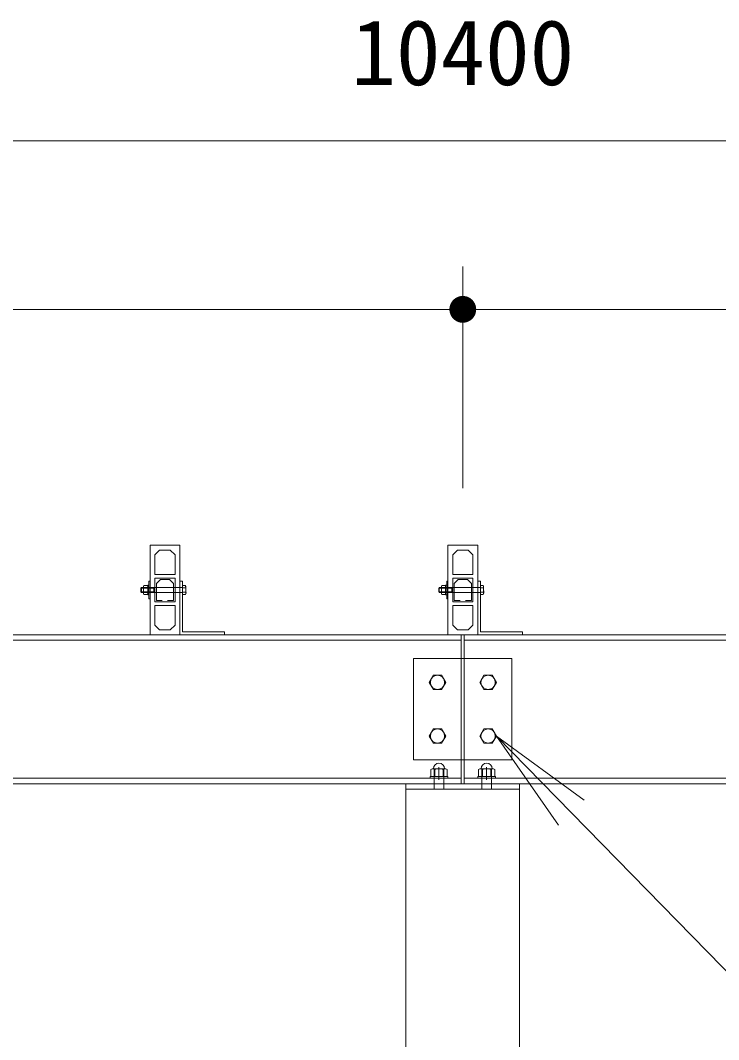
# Model space of a CAD drawing. Units: millimetres at full size, sheet at 1:60; details may follow other scales. Extents: x -1200 to 26400, y -900 to 18720.
# Drawn here: x 6838 to 8010, y 6527 to 8237 of the extents above; entities that cross this region are included whole.
import ezdxf
from ezdxf.enums import TextEntityAlignment as Align

# ---------------------------------------------------------------- set-up
doc = ezdxf.new("R2010")
doc.units = ezdxf.units.MM
doc.header["$LTSCALE"] = 60
for name, color, linetype, lineweight in [('D-STR', 1, 'Continuous', 13), ('D-STR-DIM', 7, 'Continuous', 13), ('D-STR-HTXT', 7, 'Continuous', 13)]:
    doc.layers.add(name, color=color, linetype=linetype, lineweight=lineweight)
doc.styles.add('ＭＳ ゴシック', font='')
doc.styles.get('ＭＳ ゴシック').set_extended_font_data('MS Gothic')

# ---------------------------------------------------------------- blocks, each defined once
blk = doc.blocks.new('filled_dot')
at = {"color": 0, "linetype": 'Continuous', "lineweight": -2, "const_width": 1.25}
blk.add_lwpolyline([(-0.625, 0, 1), (0.625, 0, 1)], format="xyb", close=True, dxfattribs=at)
blk = doc.blocks.new('open_arrow')
at = {"color": 0, "linetype": 'Continuous', "lineweight": -2}
blk.add_lwpolyline([(7.5, 1.25), (0, 0), (7.5, -1.25)], dxfattribs=at)

msp = doc.modelspace()

# ---------------------------------------------------------------- linework, layer by layer
at = {"layer": 'D-STR'}
for p, q in [((7055.37, 7206.49), (7055.37, 7356.49)), ((7055.37, 7356.49), (7105.37, 7356.49)), ((7105.37, 7356.49), (7105.37, 7206.49)), ((7555.37, 7206.49), (7555.37, 7356.49)), ((7555.37, 7356.49), (7605.37, 7356.49)), ((7605.37, 7356.49), (7605.37, 7206.49)), ((7071.37, 7348.49), (7063.37, 7340.49)), ((7063.37, 7340.49), (7063.37, 7307.49)), ((7089.37, 7348.49), (7071.37, 7348.49)), ((7097.37, 7340.49), (7089.37, 7348.49)), ((7097.37, 7307.49), (7097.37, 7340.49)), ((7571.37, 7348.49), (7563.37, 7340.49)), ((7563.37, 7340.49), (7563.37, 7307.49)), ((7589.37, 7348.49), (7571.37, 7348.49)), ((7597.37, 7340.49), (7589.37, 7348.49)), ((7597.37, 7307.49), (7597.37, 7340.49)), ((7063.37, 7307.49), (7097.37, 7307.49)), ((7563.37, 7307.49), (7597.37, 7307.49)), ((7040.96, 7285.49), (7040.96, 7277.49)), ((7044.57, 7287.99), (7045.15, 7289)), ((7044.57, 7274.99), (7044.57, 7287.99)), ((7045.15, 7289), (7050.79, 7289)), ((7050.79, 7285.25), (7045.15, 7285.25)), ((7050.79, 7289), (7051.37, 7287.99)), ((7051.37, 7289.49), (7053.37, 7289.49)), ((7051.37, 7273.49), (7051.37, 7289.49)), ((7051.37, 7287.99), (7051.37, 7274.99)), ((7053.37, 7296.49), (7055.37, 7296.49)), ((7053.37, 7266.49), (7053.37, 7296.49)), ((7053.37, 7289.49), (7053.37, 7273.49)), ((7055.37, 7296.49), (7055.37, 7266.49)), ((7061.87, 7285.49), (7061.87, 7277.49)), ((7061.87, 7284.41), (7065.62, 7285.49)), ((7063.37, 7261.49), (7063.37, 7301.49)), ((7063.37, 7301.49), (7097.37, 7301.49)), ((7072.72, 7298.92), (7065.92, 7292.12)), ((7065.92, 7292.12), (7065.92, 7264.07)), ((7088.02, 7298.92), (7072.72, 7298.92)), ((7094.82, 7292.12), (7088.02, 7298.92)), ((7094.82, 7264.07), (7094.82, 7292.12)), ((7097.37, 7301.49), (7097.37, 7261.49)), ((7109.87, 7296.49), (7105.37, 7296.49)), ((7105.37, 7296.49), (7105.37, 7206.49)), ((7109.87, 7210.99), (7109.87, 7296.49)), ((7114.68, 7285.25), (7109.87, 7285.25)), ((7540.96, 7285.49), (7540.96, 7277.49)), ((7544.57, 7287.99), (7545.15, 7289)), ((7544.57, 7274.99), (7544.57, 7287.99)), ((7545.15, 7289), (7550.79, 7289)), ((7550.79, 7285.25), (7545.15, 7285.25)), ((7550.79, 7289), (7551.37, 7287.99)), ((7551.37, 7289.49), (7553.37, 7289.49)), ((7551.37, 7273.49), (7551.37, 7289.49)), ((7551.37, 7287.99), (7551.37, 7274.99)), ((7553.37, 7296.49), (7555.37, 7296.49)), ((7553.37, 7266.49), (7553.37, 7296.49)), ((7553.37, 7289.49), (7553.37, 7273.49)), ((7555.37, 7296.49), (7555.37, 7266.49)), ((7561.87, 7285.49), (7561.87, 7277.49)), ((7561.87, 7284.41), (7565.62, 7285.49)), ((7563.37, 7261.49), (7563.37, 7301.49)), ((7563.37, 7301.49), (7597.37, 7301.49)), ((7572.72, 7298.92), (7565.92, 7292.12)), ((7565.92, 7292.12), (7565.92, 7264.07)), ((7588.02, 7298.92), (7572.72, 7298.92)), ((7594.82, 7292.12), (7588.02, 7298.92)), ((7594.82, 7264.07), (7594.82, 7292.12)), ((7597.37, 7301.49), (7597.37, 7261.49)), ((7609.87, 7296.49), (7605.37, 7296.49)), ((7605.37, 7296.49), (7605.37, 7206.49)), ((7609.87, 7210.99), (7609.87, 7296.49)), ((7614.68, 7285.25), (7609.87, 7285.25)), ((7039.87, 7284.41), (7061.87, 7284.41)), ((7039.87, 7278.58), (7061.87, 7278.58)), ((7045.15, 7273.99), (7044.57, 7274.99)), ((7045.15, 7277.74), (7050.79, 7277.74)), ((7050.79, 7273.99), (7045.15, 7273.99)), ((7051.37, 7274.99), (7050.79, 7273.99)), ((7053.37, 7273.49), (7051.37, 7273.49)), ((7061.87, 7278.58), (7065.62, 7277.49)), ((7109.87, 7277.74), (7114.68, 7277.74)), ((7539.87, 7284.41), (7561.87, 7284.41)), ((7539.87, 7278.58), (7561.87, 7278.58)), ((7545.15, 7273.99), (7544.57, 7274.99)), ((7545.15, 7277.74), (7550.79, 7277.74)), ((7550.79, 7273.99), (7545.15, 7273.99)), ((7551.37, 7274.99), (7550.79, 7273.99)), ((7553.37, 7273.49), (7551.37, 7273.49)), ((7561.87, 7278.58), (7565.62, 7277.49)), ((7609.87, 7277.74), (7614.68, 7277.74)), ((7055.37, 7266.49), (7053.37, 7266.49)), ((7097.37, 7261.49), (7063.37, 7261.49)), ((7063.37, 7222.49), (7063.37, 7255.49)), ((7063.37, 7255.49), (7097.37, 7255.49)), ((7065.92, 7264.07), (7075.92, 7264.07)), ((7084.82, 7264.07), (7094.82, 7264.07)), ((7097.37, 7255.49), (7097.37, 7222.49)), ((7555.37, 7266.49), (7553.37, 7266.49)), ((7597.37, 7261.49), (7563.37, 7261.49)), ((7563.37, 7222.49), (7563.37, 7255.49)), ((7563.37, 7255.49), (7597.37, 7255.49)), ((7565.92, 7264.07), (7575.92, 7264.07)), ((7584.82, 7264.07), (7594.82, 7264.07)), ((7597.37, 7255.49), (7597.37, 7222.49)), ((7071.37, 7214.49), (7063.37, 7222.49)), ((7097.37, 7222.49), (7089.37, 7214.49)), ((7571.37, 7214.49), (7563.37, 7222.49)), ((7597.37, 7222.49), (7589.37, 7214.49)), ((12780.37, 7206.49), (2380.37, 7206.49)), ((7105.37, 7206.49), (7055.37, 7206.49)), ((7089.37, 7214.49), (7071.37, 7214.49)), ((7105.37, 7206.49), (7180.37, 7206.49)), ((7180.37, 7210.99), (7109.87, 7210.99)), ((7180.37, 7206.49), (7180.37, 7210.99)), ((7605.37, 7206.49), (7555.37, 7206.49)), ((7589.37, 7214.49), (7571.37, 7214.49)), ((7577.87, 7206.49), (7582.87, 7206.49)), ((7577.87, 6956.49), (7577.87, 7206.49)), ((7582.87, 7206.49), (7582.87, 6956.49)), ((7605.37, 7206.49), (7680.37, 7206.49)), ((7680.37, 7210.99), (7609.87, 7210.99)), ((7680.37, 7206.49), (7680.37, 7210.99)), ((7577.87, 7197.49), (2389.37, 7197.49)), ((12771.37, 7197.49), (7582.87, 7197.49)), ((7497.87, 7166.49), (7662.87, 7166.49)), ((7497.87, 6996.49), (7497.87, 7166.49)), ((7662.87, 7166.49), (7662.87, 6996.49)), ((7524.02, 7126.49), (7530.94, 7138.49)), ((7530.94, 7138.49), (7544.8, 7138.49)), ((7544.8, 7138.49), (7551.73, 7126.49)), ((7615.94, 7138.49), (7609.02, 7126.49)), ((7629.8, 7138.49), (7615.94, 7138.49)), ((7636.73, 7126.49), (7629.8, 7138.49)), ((7530.94, 7114.49), (7524.02, 7126.49)), ((7544.8, 7114.49), (7530.94, 7114.49)), ((7551.73, 7126.49), (7544.8, 7114.49)), ((7609.02, 7126.49), (7615.94, 7114.49)), ((7615.94, 7114.49), (7629.8, 7114.49)), ((7629.8, 7114.49), (7636.73, 7126.49)), ((7615.94, 7048.49), (7609.02, 7036.49)), ((7629.8, 7048.49), (7615.94, 7048.49)), ((7636.73, 7036.49), (7629.8, 7048.49)), ((7609.02, 7036.49), (7615.94, 7024.49)), ((7629.8, 7024.49), (7636.73, 7036.49)), ((7615.94, 7024.49), (7629.8, 7024.49)), ((7662.87, 6996.49), (7497.87, 6996.49)), ((7526.52, 6980.39), (7528.97, 6981.69)), ((7526.52, 6968.69), (7526.52, 6980.39)), ((7551.77, 6981.69), (7528.97, 6981.69)), ((7532.37, 6981.69), (7532.37, 6947.49)), ((7533.44, 6968.69), (7533.44, 6980.39)), ((7540.37, 6962.89), (7540.37, 6984.29)), ((7547.3, 6968.69), (7547.3, 6980.39)), ((7548.37, 6981.69), (7548.37, 6947.49)), ((7554.23, 6980.39), (7551.77, 6981.69)), ((7554.23, 6968.69), (7554.23, 6980.39)), ((7606.52, 6980.39), (7608.97, 6981.69)), ((7606.52, 6968.69), (7606.52, 6980.39)), ((7608.97, 6981.69), (7631.77, 6981.69)), ((7612.37, 6981.69), (7612.37, 6947.49)), ((7613.44, 6968.69), (7613.44, 6980.39)), ((7620.37, 6962.89), (7620.37, 6984.29)), ((7627.3, 6968.69), (7627.3, 6980.39)), ((7628.37, 6981.69), (7628.37, 6947.49)), ((7634.23, 6980.39), (7631.77, 6981.69)), ((7634.23, 6968.69), (7634.23, 6980.39)), ((3381.22, 6965.49), (7577.87, 6965.49)), ((7555.37, 6968.69), (7525.37, 6968.69)), ((7525.37, 6968.69), (7525.37, 6965.49)), ((7555.37, 6965.49), (7525.37, 6965.49)), ((7555.37, 6968.69), (7555.37, 6965.49)), ((7582.87, 6965.49), (11779.53, 6965.49)), ((7605.37, 6968.69), (7635.37, 6968.69)), ((7605.37, 6968.69), (7605.37, 6965.49)), ((7605.37, 6965.49), (7635.37, 6965.49)), ((7635.37, 6968.69), (7635.37, 6965.49)), ((3380.37, 6956.49), (11780.37, 6956.49)), ((7485.02, 6956.49), (7675.72, 6956.49)), ((7485.02, 6947.49), (7485.02, 6956.49)), ((7675.72, 6947.49), (7485.02, 6947.49)), ((7582.87, 6956.49), (7577.87, 6956.49)), ((7675.72, 6956.49), (7675.72, 6947.49))]:
    msp.add_line(p, q, dxfattribs=at)
for points in [[(7109.87, 7285.49), (7040.96, 7285.49), (7039.87, 7284.41), (7039.87, 7278.58), (7040.96, 7277.49), (7109.87, 7277.49)], [(7609.87, 7285.49), (7540.96, 7285.49), (7539.87, 7284.41), (7539.87, 7278.58), (7540.96, 7277.49), (7609.87, 7277.49)]]:
    msp.add_lwpolyline(points, dxfattribs=at)
for points in [[(7109.87, 7289), (7114.68, 7289), (7115.26, 7287.99), (7115.26, 7274.99), (7114.68, 7273.99), (7109.87, 7273.99)], [(7609.87, 7289), (7614.68, 7289), (7615.26, 7287.99), (7615.26, 7274.99), (7614.68, 7273.99), (7609.87, 7273.99)], [(7524.02, 7036.49), (7530.94, 7048.49), (7544.8, 7048.49), (7551.73, 7036.49), (7544.8, 7024.49), (7530.94, 7024.49)], [(7485.02, 6956.49), (7675.72, 6956.49), (7675.72, 4656.49), (7485.02, 4656.49)]]:
    msp.add_lwpolyline(points, close=True, dxfattribs=at)
for centre in [(7537.87, 7126.49), (7622.87, 7126.49), (7537.87, 7036.49), (7622.87, 7036.49)]:
    msp.add_circle(centre, 12, dxfattribs=at)
for centre, radius, start, end in [((7529.98, 6976.82), 4.98, 45.90122, 78.32053), ((7540.38, 6981.69), 9.38, 0, 180), ((7540.37, 6962.58), 19.11, 68.74529, 111.25471), ((7550.76, 6976.82), 4.98, 101.67947, 134.09878), ((7620.36, 6981.69), 9.38, 0, 180), ((7609.98, 6976.82), 4.98, 45.90122, 78.32053), ((7620.37, 6962.58), 19.11, 68.74529, 111.25471), ((7630.76, 6976.82), 4.98, 101.67947, 134.09878)]:
    msp.add_arc(centre, radius, start, end, dxfattribs=at)
for points in [[(7114.68, 7289), (7114.72, 7288.84), (7114.83, 7288.37), (7114.86, 7288.21), (7114.9, 7288.05), (7115, 7287.58), (7115.03, 7287.42), (7115.06, 7287.26), (7115.15, 7286.79), (7115.17, 7286.63), (7115.2, 7286.47), (7115.26, 7285.99), (7115.27, 7285.83), (7115.29, 7285.61), (7115.33, 7284.93), (7115.34, 7284.71), (7115.35, 7284.48), (7115.34, 7283.8), (7115.34, 7283.57), (7115.34, 7283.35), (7115.33, 7282.67), (7115.32, 7282.44), (7115.32, 7282.21), (7115.31, 7281.53), (7115.32, 7281.31), (7115.33, 7281.03), (7115.36, 7280.21), (7115.38, 7279.94), (7115.4, 7279.67), (7115.47, 7278.85), (7115.5, 7278.58), (7115.53, 7278.31), (7115.63, 7277.49), (7115.66, 7277.22), (7115.69, 7276.95), (7115.8, 7276.14), (7115.84, 7275.87)], [(7614.68, 7289), (7614.72, 7288.84), (7614.83, 7288.37), (7614.86, 7288.21), (7614.9, 7288.05), (7615, 7287.58), (7615.03, 7287.42), (7615.06, 7287.26), (7615.15, 7286.79), (7615.17, 7286.63), (7615.2, 7286.47), (7615.26, 7285.99), (7615.27, 7285.83), (7615.29, 7285.61), (7615.33, 7284.93), (7615.34, 7284.71), (7615.35, 7284.48), (7615.34, 7283.8), (7615.34, 7283.57), (7615.34, 7283.35), (7615.33, 7282.67), (7615.32, 7282.44), (7615.32, 7282.21), (7615.31, 7281.53), (7615.32, 7281.31), (7615.33, 7281.03), (7615.36, 7280.21), (7615.38, 7279.94), (7615.4, 7279.67), (7615.47, 7278.85), (7615.5, 7278.58), (7615.53, 7278.31), (7615.63, 7277.49), (7615.66, 7277.22), (7615.69, 7276.95), (7615.8, 7276.14), (7615.84, 7275.87)]]:
    msp.add_open_spline(points, degree=3, knots=[0, 0, 0, 0, 1, 1, 1, 2, 2, 2, 3, 3, 3, 4, 4, 4, 5, 5, 5, 6, 6, 6, 7, 7, 7, 8, 8, 8, 9, 9, 9, 10, 10, 10, 11, 11, 11, 12, 12, 12, 12], dxfattribs=at)
at = {"layer": 'D-STR-DIM'}
for p, q in [((12780.37, 8035.19), (2380.37, 8035.19)), ((7580.37, 7452.49), (7580.37, 7824.28)), ((7580.37, 7502.49), (7580.37, 7824.28)), ((7580.37, 7752.28), (3580.37, 7752.28)), ((11580.37, 7752.28), (7580.37, 7752.28))]:
    msp.add_line(p, q, dxfattribs=at)
at = {"layer": 'D-STR-HTXT'}
msp.add_lwpolyline([(7636.73, 7036.49), (8117.16, 6545.98), (8297.16, 6545.98), (9215.82, 6545.98)], dxfattribs=at)

# ---------------------------------------------------------------- block references
at = {"layer": 'D-STR-DIM', "xscale": 18, "yscale": 18, "rotation": 180}
msp.add_blockref('filled_dot', (7580.37, 7752.28), dxfattribs=at)
at = {"layer": 'D-STR-DIM', "xscale": 18, "yscale": 18}
msp.add_blockref('filled_dot', (7580.37, 7752.28), dxfattribs=at)
at = {"layer": 'D-STR-HTXT', "xscale": 24, "yscale": 24, "rotation": 314.4}
msp.add_blockref('open_arrow', (7636.73, 7036.49), dxfattribs=at)

# ---------------------------------------------------------------- texts
at = {"layer": 'D-STR-DIM', "style": 'ＭＳ ゴシック'}
msp.add_text('10400', height=110, dxfattribs=at).set_placement((7580.37, 8238.45), align=Align.TOP_CENTER)

doc.saveas('drawing.dxf')
